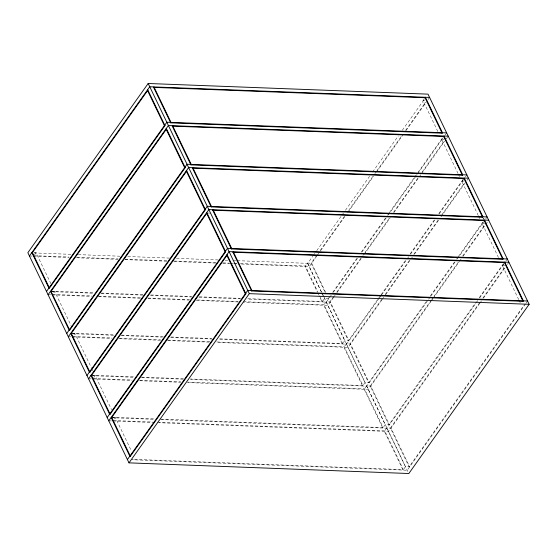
<?xml version="1.0" encoding="UTF-8"?>
<svg xmlns="http://www.w3.org/2000/svg" width="557" height="557" viewBox="0 0 557 557"><rect width="100%" height="100%" fill="white"/><g stroke="black" fill="none" stroke-linecap="round" stroke-linejoin="round"><path stroke-width="0.42" stroke-dasharray="2.79 2.09" d="M34.59 254.786L36.031 252.76L50.875 283.597M53.723 292.857L54.683 291.506L71.094 325.601M73.949 334.889L74.91 333.539L91.32 367.634M93.694 377.597L95.143 375.571L111.553 409.667M114.408 418.955L115.369 417.604L131.41 450.926M325.768 292.55L311.669 263.252L307.471 263.092L305.069 266.476L317.309 291.917M437.823 131.487L422.979 100.65L424.427 98.617M237.289 260.669L307.687 263.35L312.721 256.276M313.222 255.566L314.733 253.442M316.745 250.608L341.413 215.914M341.914 215.211L343.425 213.087M345.444 210.254L369.604 176.27M372.626 172.022L398.304 135.915M402.328 130.247L424.483 99.097M317.135 254.758L311.112 263.231L325.211 292.529M320.15 250.518L344.254 216.617M348.779 210.261L372.884 176.36M374.889 173.533L376.4 171.417M376.901 170.707L402.516 134.69M405.524 130.449L425.618 102.203M316.815 256.018L309.267 266.636L238.292 263.934M317.198 255.482L318.827 253.184M320.714 250.539L345.006 216.367M347.833 212.398L373.705 176.012M376.455 172.141L404.417 132.824M406.088 130.47L426.175 102.223M428.075 99.55L429.106 98.102M328.741 298.719L324.543 298.559L322.134 301.943L319.168 295.774M328.177 298.698L329.688 296.575M332.696 292.341L356.807 258.441M361.326 252.084L385.43 218.184M387.442 215.357L388.946 213.234M389.447 212.53L416.065 175.1M418.077 172.273L443.685 136.249M326.123 301.838L323.714 305.222L342.36 343.975L344.769 340.592L348.967 340.752L330.322 301.998L326.123 301.838L344.769 340.592M458.042 173.499L441.631 139.396L442.592 138.045M331.248 295.189L326.332 302.103L247.245 299.088M333.26 292.362L357.545 258.204M361.883 252.105L386.245 217.85M388.257 215.016L417.13 174.411M417.632 173.707L443.247 137.683M445.14 135.017L446.651 132.886M333.775 296.331L329.758 301.978L348.41 340.731L380.549 295.523M336.79 292.091L360.894 258.19M362.906 255.364L364.41 253.247M364.912 252.544L389.524 217.933M393.541 212.28L419.156 176.263M422.164 172.022L444.263 140.949M333.33 297.765L327.913 305.382L243.061 302.152M333.448 297.598L335.342 294.938M336.971 292.641L361.458 258.211M364.16 254.41L390.339 217.592M393.862 212.635L419.038 177.237M419.212 176.987L421.05 174.404M421.552 173.7L444.709 141.13M446.31 138.881L447.751 136.848M381.051 294.82L407.167 258.093M410.182 253.86L434.286 219.952M438.805 213.596L463.918 178.282M346.35 343.871L343.941 347.255L362.593 386.008L365.002 382.624L369.194 382.784L350.548 344.031L346.35 343.871L365.002 382.624M478.268 215.531L461.857 181.429L463.306 179.403M379.282 298.113L346.558 344.135L218.351 339.255M379.79 297.403L381.301 295.28M381.615 294.841L408.734 256.7M410.495 254.215L434.843 219.973M439.195 213.86L463.473 179.716M465.374 177.042L466.884 174.919M382.13 298.81L349.991 344.01L368.637 382.763L427.393 300.126M385.145 294.569L410.753 258.552M413.767 254.312L438.38 219.709M441.896 214.765L464.496 182.981M381.872 299.979L348.139 347.415L216.464 342.402M382.186 299.541L383.884 297.153M385.702 294.597L410.314 259.987M410.815 259.284L412.319 257.16M414.331 254.333L438.937 219.73M440.949 216.903L465.053 183.002M466.954 180.329L467.984 178.881M430.408 295.892L454.512 261.985M456.524 259.165L458.028 257.042M458.536 256.338L484.144 220.314M366.583 385.904L364.174 389.287L382.819 428.041L385.228 424.657L389.427 424.817L370.774 386.064L366.583 385.904L385.228 424.657M498.501 257.564L482.09 223.461L483.051 222.111M430.22 296.958L366.791 386.168L188.28 379.366M430.728 296.247L455.396 261.56M457.408 258.727L483.699 221.749M485.6 219.075L487.11 216.952M431.487 299.882L370.217 386.043L388.863 424.796L476.249 301.901M431.988 299.172L433.499 297.055M434 296.345L459.609 260.328M462.623 256.088L484.722 225.014M431.041 301.316L368.372 389.447L187.612 382.568M431.299 300.947L433.054 298.489M433.311 298.12L459.163 261.762M459.49 261.303L461.175 258.935M463.02 256.345L485.279 225.035M485.669 224.485L487.73 221.589M479.264 297.661L504.377 262.347M386.809 427.936L384.4 431.32L403.052 470.073L405.454 466.689L409.653 466.85L391.007 428.096L386.809 427.936L405.454 466.689M518.727 299.596L502.317 265.494L503.277 264.143M477.815 300.508L387.018 428.201L159.95 419.553M479.654 297.925L503.932 263.781M505.833 261.108L507.343 258.984M479.842 302.36L390.443 428.075L409.096 466.829L524.603 304.38M482.856 298.12L504.948 267.047M479.723 303.335L388.598 431.48L158.926 422.735M479.897 303.085L481.735 300.502M483.413 298.141L505.512 267.068M507.413 264.394L508.437 262.946M525.557 303.85L407.251 470.233L131.612 459.734M526.059 303.14L527.57 301.017M422.979 100.65L424.664 100.713M441.631 139.396L444.152 139.494M461.857 181.429L463.535 181.491M208.13 213.032L210.65 213.129M482.09 223.461L484.604 223.559M502.317 265.494L504.837 265.592M34.353 252.69L36.031 252.76M33.935 252.927L71.303 254.354M78.252 254.619L119.971 256.206M127.79 256.505L169.502 258.093M176.458 258.357L218.17 259.945M225.125 260.21L227.729 260.307M232.944 260.509L236.419 260.641M33.949 255.691L68.636 257.014M77.312 257.341L118.07 258.894M125.005 259.158L167.497 260.773M174.438 261.038L216.067 262.625M223.002 262.89L229.073 263.12M234.274 263.315L236.878 263.419M240.346 263.552L305.389 266.023L317.629 291.471M29.43 255.983L32.034 256.081M33.629 256.143L69.186 257.494M76.358 257.766L118.07 259.353M125.026 259.618L166.738 261.212M173.693 261.477L215.74 263.078M222.682 263.343L230.18 263.628M230.487 263.635L233.655 263.76M233.954 263.767L237.421 263.9M51.014 291.151L94.377 292.808M101.318 293.073L142.94 294.653M150.745 294.952L191.504 296.505M199.309 296.804L240.067 298.35M247.872 298.649L322.454 301.49L319.857 296.094M52.163 291.408L54.683 291.506M50.694 291.603L93.43 293.233M100.991 293.518L142.961 295.119M150.425 295.405L191.629 296.972M198.988 297.25L240.617 298.837M52.595 294.437L91.62 295.927M98.561 296.192L141.053 297.807M147.988 298.072L189.617 299.659M197.422 299.951L238.18 301.504M243.388 301.706L324.035 304.776L342.687 343.523L218.671 338.802M48.076 294.73L50.687 294.827M52.274 294.89L91.529 296.387M98.485 296.651L141.067 298.274M148.023 298.538L188.865 300.091M196.231 300.369L238.403 301.978M71.247 333.183L114.61 334.841M121.544 335.105L163.173 336.686M170.978 336.985L211.737 338.538M73.232 333.476L74.91 333.539M71.79 333.671L114.526 335.3M121.224 335.551L162.324 337.117M170.658 337.438L211.862 339.004M72.828 336.47L111.853 337.96M119.658 338.252L160.416 339.805M168.221 340.104L209.843 341.692M216.784 341.949L344.268 346.809L362.913 385.555L190.334 378.983M68.309 336.762L70.913 336.86M72.507 336.922L111.762 338.419M118.711 338.684L160.959 340.292M167.379 340.536L209.091 342.123M91.473 375.216L133.965 376.838M141.77 377.138L183.399 378.718M93.465 375.509L95.143 375.571M91.153 375.669L134.752 377.333M141.45 377.583L183.42 379.185M93.054 378.502L132.079 379.992M139.884 380.285L180.642 381.837M187.584 382.102L364.494 388.842L383.139 427.588L159.399 419.066M88.535 378.795L91.146 378.892M92.734 378.955L131.988 380.452M139.563 380.737L180.656 382.304M111.706 417.249L154.198 418.871M113.691 417.541L115.369 417.604M111.379 417.701L154.115 419.33M113.287 420.535L152.312 422.025M157.513 422.22L384.72 430.874L403.372 469.621L131.932 459.281M108.768 420.827L111.372 420.925M112.96 420.988L152.855 422.505M483.587 218.017L484.332 219.562M483.023 217.989L483.775 219.542M458.411 174.271L459.532 176.597M478.644 216.304L479.765 218.629M519.103 300.369L520.217 302.695M307.687 263.35L322.252 293.623M322.621 294.388L323.735 296.707M324.104 297.473L408.831 473.513M307.471 263.092L321.57 292.39M321.946 293.163L324.543 298.559M317.685 292.69L318.792 295.001M91.696 368.414L92.817 370.739"/><path stroke-width="0.84" d="M148.169 83.487L27.85 252.697L128.994 462.86L408.831 473.513L529.15 304.303L428.006 94.14L148.169 83.487L249.313 293.65L128.994 462.86M29.43 255.983L149.749 86.767L429.586 97.426M32.397 252.62L147.904 90.171L164.976 125.638L49.462 288.08L48.905 288.06L31.84 252.6L32.397 252.62L49.462 288.08M153.628 87.379L153.948 86.927L171.02 122.394L170.7 122.846L153.628 87.379L425.068 97.719L425.388 97.266L442.46 132.726L442.133 133.179L170.7 122.846M46.496 291.443L166.822 122.234L446.651 132.886M48.076 294.73L168.402 125.52L448.232 136.173M51.042 291.367L166.557 128.925L185.203 167.671L69.695 330.113L69.131 330.092L50.485 291.346L51.042 291.367L69.695 330.113M172.28 126.126L172.6 125.68L191.246 164.426L190.926 164.879L172.28 126.126L443.713 136.465L444.04 136.012L462.686 174.759L462.366 175.211L190.926 164.879M66.729 333.476L187.048 164.266L466.884 174.919M68.309 336.762L188.628 167.553L468.465 178.205M71.275 333.399L186.783 170.957L205.429 209.704L89.921 372.146L89.364 372.125L70.711 333.378L71.275 333.399L89.921 372.146M192.506 168.158L192.826 167.713L211.479 206.459L211.152 206.912L192.506 168.158L463.946 178.498L464.266 178.045L482.912 216.791L482.592 217.244L211.152 206.912M86.955 375.509L207.281 206.299L487.11 216.952M88.535 378.795L208.861 209.585L488.691 220.238M91.501 375.432L207.009 212.99L225.662 251.736L110.154 414.178L109.59 414.157L90.944 375.411L91.501 375.432L110.154 414.178M212.732 210.191L213.059 209.745L231.705 248.492L231.385 248.944L212.732 210.191L484.172 220.53L484.493 220.078L503.145 258.824L502.825 259.277L231.385 248.944M107.188 417.541L227.507 248.331L507.343 258.984M108.768 420.827L229.087 251.618L508.924 262.27M111.734 417.465L227.242 255.022L245.888 293.769L130.38 456.211L129.823 456.19L111.17 417.444L111.734 417.465L130.38 456.211M232.965 252.224L233.286 251.778L251.931 290.524L251.611 290.977L232.965 252.224L504.405 262.563L504.726 262.11L523.371 300.857L523.051 301.309L251.611 290.977M127.414 459.574L247.733 290.364L527.57 301.017M147.904 90.171L147.347 90.15L164.412 125.617L164.976 125.638M166.557 128.925L165.993 128.904L184.645 167.65L185.203 167.671M186.783 170.957L186.226 170.936L204.872 209.683L205.429 209.704M207.009 212.99L206.452 212.969L225.098 251.715L225.662 251.736M227.242 255.022L226.678 255.002L245.331 293.748L245.888 293.769M249.313 293.65L529.15 304.303M425.068 97.719L442.133 133.179M443.713 136.465L462.366 175.211M463.946 178.498L482.592 217.244M484.172 220.53L502.825 259.277M504.405 262.563L523.051 301.309"/></g></svg>
